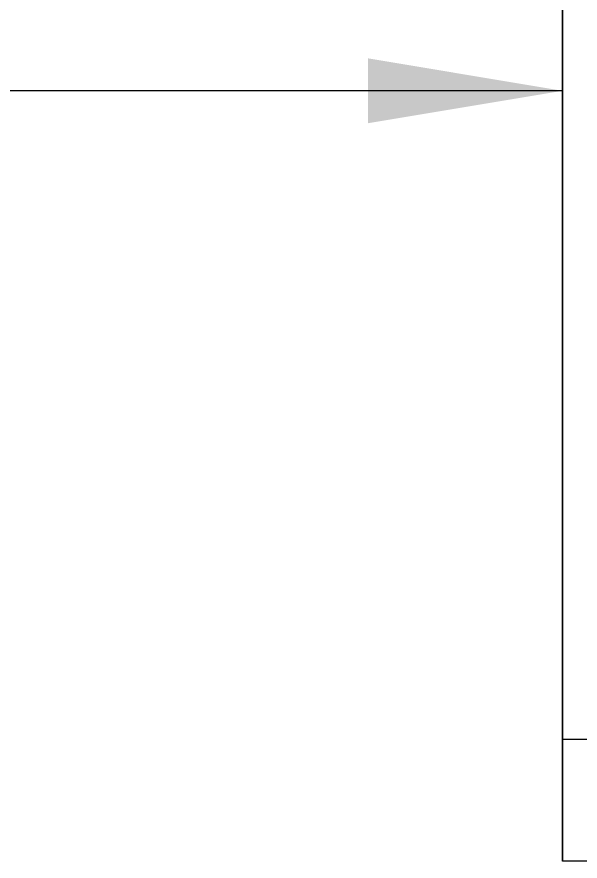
# Model space of a CAD drawing. Header units: millimetres. Extents: x 0 to 841, y 0 to 594.
# Drawn here: x 654.55 to 671.92, y 119.79 to 145.81 of the extents above; entities that cross this region are included whole.
import ezdxf

# ---------------------------------------------------------------- set-up
doc = ezdxf.new("R2010")
doc.units = ezdxf.units.MM
doc.header["$LTSCALE"] = 10
for name, color, linetype in [('DIM01', 1, 'Continuous'), ('LINE01', 4, 'Continuous'), ('LINE05', 2, 'Continuous')]:
    doc.layers.add(name, color=color, linetype=linetype)

msp = doc.modelspace()

# ---------------------------------------------------------------- linework, layer by layer
at = {"layer": 'DIM01'}
msp.add_solid([(671.378, 143.536), (665.378, 144.536), (665.378, 142.536)], dxfattribs=at)
at = {"layer": 'LINE01'}
msp.add_line((671.378, 143.536), (641.378, 143.536), dxfattribs=at)
at = {"layer": 'LINE05'}
for p, q in [((671.378, 227.286), (671.378, 119.786)), ((671.378, 119.786), (671.378, 227.286)), ((700.728, 123.536), (671.378, 123.536)), ((700.728, 119.786), (671.378, 119.786))]:
    msp.add_line(p, q, dxfattribs=at)

doc.saveas('drawing.dxf')
